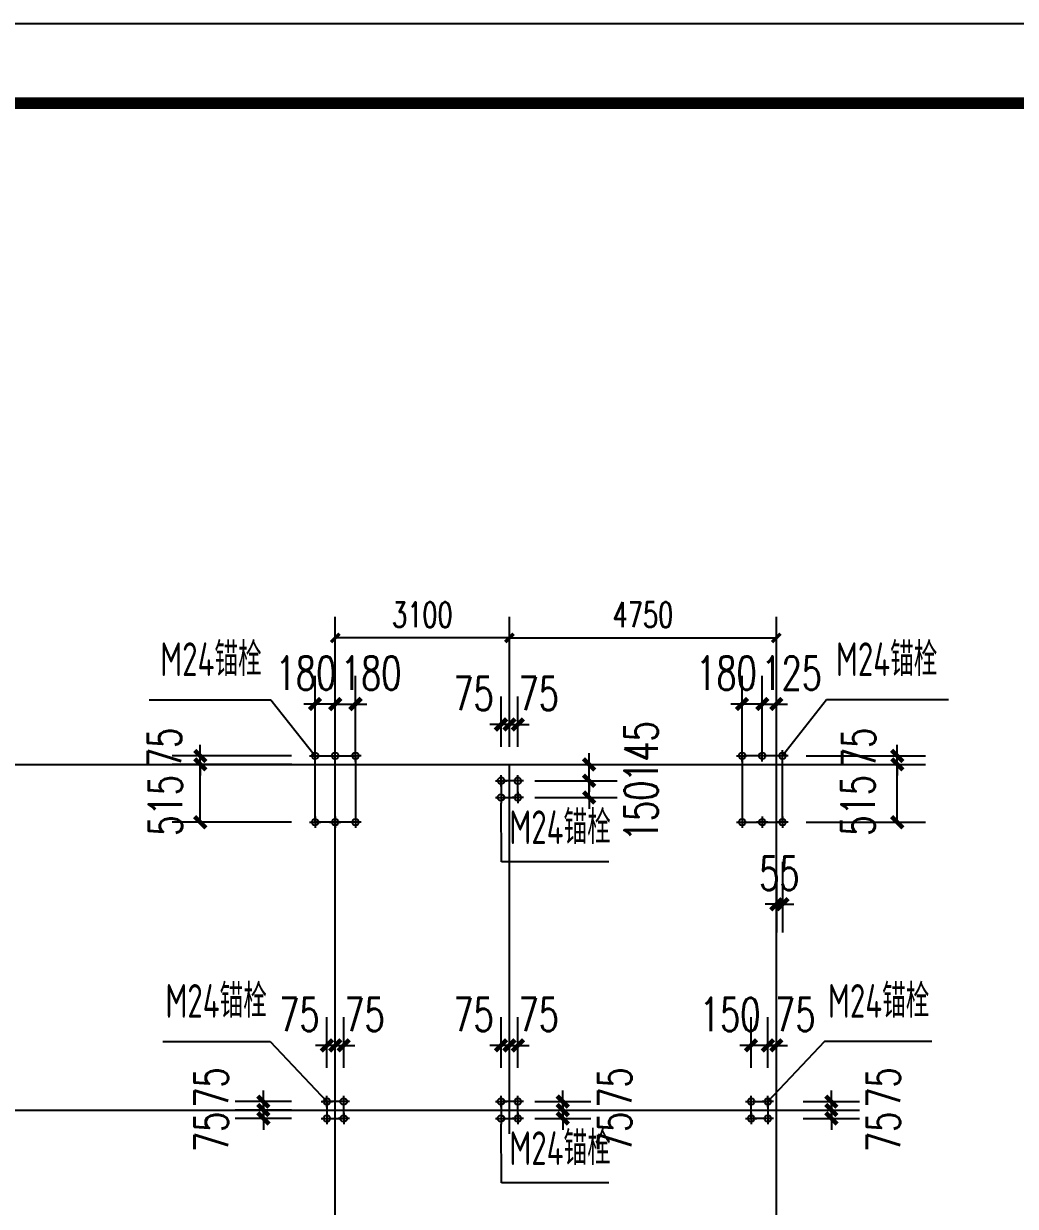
# Model space of a CAD drawing. Extents: x 180850 to 1399066, y 48356 to 327880.
# Drawn here: x 485281 to 502931, y 199338 to 220382 of the extents above; entities that cross this region are included whole.
import ezdxf
from ezdxf.enums import TextEntityAlignment as Align

# ---------------------------------------------------------------- set-up
doc = ezdxf.new("R2010")
doc.units = 0
doc.header["$LTSCALE"] = 1000
for name, color, linetype in [('AXIS', 3, 'Continuous'), ('DOTE', 1, 'Continuous'), ('PUB_TITLE', 4, 'Continuous'), ('TEXT', 7, 'Continuous')]:
    doc.layers.add(name, color=color, linetype=linetype)
doc.styles.add('_TCH_DIM_T3', font='SIMPLEX', dxfattribs={"width": 0.705882, "bigfont": 'GBCBIG'})
doc.styles.add('TSSD_Label', font='tssdeng.shx', dxfattribs={"width": 0.7, "bigfont": 'hztxt.shx'})
doc.dimstyles.new('_TCH_ARCH&&150', dxfattribs={"dimtxt": 446.25, "dimasz": 150, "dimexe": 375, "dimexo": 450, "dimgap": 189.375, "dimtad": 1, "dimdec": 0, "dimzin": 0, "dimdsep": 46, "dimtxsty": '_TCH_DIM_T3', "dimblk": 'ARCHTICK', "dimcen": 0.09, "dimclrd": 3, "dimclre": 3, "dimclrt": 7, "dimazin": 2, "dimtfac": 1, "dimtdec": 0, "dimtix": 1, "dimtmove": 2, "dimatfit": 3, "dimfxl": 1, "dimtolj": 1, "dimtzin": 0, "dimarcsym": 0})
doc.dimstyles.new('TCH-200-2', dxfattribs={"dimtxt": 595, "dimasz": 200, "dimexe": 500, "dimexo": 600, "dimgap": 252.5, "dimtad": 1, "dimdec": 0, "dimlfac": 0.5, "dimzin": 0, "dimdsep": 46, "dimtxsty": '_TCH_DIM_T3', "dimblk": 'ARCHTICK', "dimcen": 0.09, "dimclrd": 124, "dimclre": 124, "dimclrt": 7, "dimazin": 2, "dimtfac": 1, "dimtdec": 0, "dimtix": 1, "dimtmove": 2, "dimatfit": 3, "dimfxl": 1, "dimtolj": 1, "dimtzin": 0, "dimarcsym": 0})

# ---------------------------------------------------------------- blocks, each defined once
blk = doc.blocks.new('_ArchTick')
at = {"color": 0, "linetype": 'ByBlock', "const_width": 0.4}
blk.add_lwpolyline([(-0.5, -0.5), (0.5, 0.5)], dxfattribs=at)
blk = doc.blocks.new('*D47')
at = {"color": 124, "linetype": 'ByBlock', "lineweight": -2, "transparency": 16777216}
for p, q in [((489548, 201202), (489548, 201402)), ((490047, 201202), (489048, 201202)), ((489548, 201202), (489548, 201052)), ((490047, 201052), (489048, 201052)), ((489548, 201052), (489548, 200852))]:
    blk.add_line(p, q, dxfattribs=at)
at = {"layer": 'Defpoints', "color": 0, "linetype": 'ByBlock', "transparency": 16777216}
for p in [(490647, 201202), (489548, 201052), (490647, 201052)]:
    blk.add_point(p, dxfattribs=at)
at = {"color": 124, "linetype": 'ByBlock', "lineweight": -2, "transparency": 16777216, "xscale": 200, "yscale": 200, "zscale": 200}
for p, rotation in [((489548, 201202), 270), ((489548, 201052), 90)]:
    blk.add_blockref('_ArchTick', p, dxfattribs=dict(at, rotation=rotation))
at = {"color": 7, "linetype": 'ByBlock', "transparency": 16777216, "insert": (488621, 201451), "char_height": 595, "attachment_point": 5, "rotation": 90, "style": '_TCH_DIM_T3'}
blk.add_mtext('\\A1;75', dxfattribs=at)
blk = doc.blocks.new('*D48')
at = {"color": 124, "linetype": 'ByBlock', "lineweight": -2, "transparency": 16777216}
for p, q in [((489548, 201052), (489548, 201252)), ((490047, 201052), (489048, 201052)), ((489548, 200902), (489548, 201052)), ((490047, 200902), (489048, 200902)), ((489548, 200902), (489548, 200702))]:
    blk.add_line(p, q, dxfattribs=at)
at = {"layer": 'Defpoints', "color": 0, "linetype": 'ByBlock', "transparency": 16777216}
for p in [(489548, 201052), (490647, 201052), (490647, 200902)]:
    blk.add_point(p, dxfattribs=at)
at = {"color": 124, "linetype": 'ByBlock', "lineweight": -2, "transparency": 16777216, "xscale": 200, "yscale": 200, "zscale": 200}
for p, rotation in [((489548, 201052), 270), ((489548, 200902), 90)]:
    blk.add_blockref('_ArchTick', p, dxfattribs=dict(at, rotation=rotation))
at = {"color": 7, "linetype": 'ByBlock', "transparency": 16777216, "insert": (488621, 200663), "char_height": 595, "attachment_point": 5, "rotation": 90, "style": '_TCH_DIM_T3'}
blk.add_mtext('\\A1;75', dxfattribs=at)
blk = doc.blocks.new('*D49')
at = {"color": 124, "linetype": 'ByBlock', "lineweight": -2, "transparency": 16777216}
for p, q in [((490677, 201802), (490677, 202702)), ((490827, 201802), (490827, 202702)), ((490677, 202202), (490477, 202202)), ((490827, 202202), (490677, 202202)), ((490827, 202202), (491027, 202202))]:
    blk.add_line(p, q, dxfattribs=at)
at = {"layer": 'Defpoints', "color": 0, "linetype": 'ByBlock', "transparency": 16777216}
for p in [(490677, 202202), (490677, 201202), (490827, 201202)]:
    blk.add_point(p, dxfattribs=at)
at = {"color": 124, "linetype": 'ByBlock', "lineweight": -2, "transparency": 16777216, "xscale": 200, "yscale": 200, "zscale": 200}
blk.add_blockref('_ArchTick', (490677, 202202), dxfattribs=at)
at = {"color": 124, "linetype": 'ByBlock', "lineweight": -2, "transparency": 16777216, "xscale": 200, "yscale": 200, "zscale": 200, "rotation": 180}
blk.add_blockref('_ArchTick', (490827, 202202), dxfattribs=at)
at = {"color": 7, "linetype": 'ByBlock', "transparency": 16777216, "insert": (490189, 202752), "char_height": 595, "attachment_point": 5, "style": '_TCH_DIM_T3'}
blk.add_mtext('\\A1;75', dxfattribs=at)
blk = doc.blocks.new('*D50')
at = {"color": 124, "linetype": 'ByBlock', "lineweight": -2, "transparency": 16777216}
for p, q in [((490827, 201802), (490827, 202702)), ((490977, 201802), (490977, 202702)), ((490827, 202202), (490627, 202202)), ((490827, 202202), (490977, 202202)), ((490977, 202202), (491177, 202202))]:
    blk.add_line(p, q, dxfattribs=at)
at = {"layer": 'Defpoints', "color": 0, "linetype": 'ByBlock', "transparency": 16777216}
for p in [(490977, 202202), (490827, 201202), (490977, 201202)]:
    blk.add_point(p, dxfattribs=at)
at = {"color": 124, "linetype": 'ByBlock', "lineweight": -2, "transparency": 16777216, "xscale": 200, "yscale": 200, "zscale": 200}
blk.add_blockref('_ArchTick', (490827, 202202), dxfattribs=at)
at = {"color": 124, "linetype": 'ByBlock', "lineweight": -2, "transparency": 16777216, "xscale": 200, "yscale": 200, "zscale": 200, "rotation": 180}
blk.add_blockref('_ArchTick', (490977, 202202), dxfattribs=at)
at = {"color": 7, "linetype": 'ByBlock', "transparency": 16777216, "insert": (491349, 202752), "char_height": 595, "attachment_point": 5, "style": '_TCH_DIM_T3'}
blk.add_mtext('\\A1;75', dxfattribs=at)
blk = doc.blocks.new('*D51')
at = {"color": 124, "linetype": 'ByBlock', "lineweight": -2, "transparency": 16777216}
for p, q in [((488425, 207352), (488425, 207552)), ((490047, 207352), (487925, 207352)), ((488425, 207202), (488425, 207352)), ((490057, 207202), (487925, 207202)), ((488425, 207202), (488425, 207002))]:
    blk.add_line(p, q, dxfattribs=at)
at = {"layer": 'Defpoints', "color": 0, "linetype": 'ByBlock', "transparency": 16777216}
for p in [(488425, 207352), (490647, 207352), (490657, 207202)]:
    blk.add_point(p, dxfattribs=at)
at = {"color": 124, "linetype": 'ByBlock', "lineweight": -2, "transparency": 16777216, "xscale": 200, "yscale": 200, "zscale": 200}
for p, rotation in [((488425, 207352), 270), ((488425, 207202), 90)]:
    blk.add_blockref('_ArchTick', p, dxfattribs=dict(at, rotation=rotation))
at = {"color": 7, "linetype": 'ByBlock', "transparency": 16777216, "insert": (487790, 207495), "char_height": 595, "attachment_point": 5, "rotation": 90, "style": '_TCH_DIM_T3'}
blk.add_mtext('\\A1;75', dxfattribs=at)
blk = doc.blocks.new('*D52')
at = {"color": 124, "linetype": 'ByBlock', "lineweight": -2, "transparency": 16777216}
for p, q in [((490047, 207202), (487925, 207202)), ((488425, 206172), (488425, 207202)), ((490047, 206172), (487925, 206172))]:
    blk.add_line(p, q, dxfattribs=at)
at = {"layer": 'Defpoints', "color": 0, "linetype": 'ByBlock', "transparency": 16777216}
for p in [(488425, 207202), (490647, 207202), (490647, 206172)]:
    blk.add_point(p, dxfattribs=at)
at = {"color": 124, "linetype": 'ByBlock', "lineweight": -2, "transparency": 16777216, "xscale": 200, "yscale": 200, "zscale": 200}
for p, rotation in [((488425, 207202), 90), ((488425, 206172), 270)]:
    blk.add_blockref('_ArchTick', p, dxfattribs=dict(at, rotation=rotation))
at = {"color": 7, "linetype": 'ByBlock', "transparency": 16777216, "insert": (487804, 206472), "char_height": 595, "attachment_point": 5, "rotation": 90, "style": '_TCH_DIM_T3'}
blk.add_mtext('\\A1;515', dxfattribs=at)
blk = doc.blocks.new('*D53')
at = {"color": 124, "linetype": 'ByBlock', "lineweight": -2, "transparency": 16777216}
for p, q in [((490827, 207452), (490827, 208776)), ((491187, 207452), (491187, 208776)), ((490827, 208276), (490627, 208276)), ((490827, 208276), (491187, 208276)), ((491187, 208276), (491387, 208276))]:
    blk.add_line(p, q, dxfattribs=at)
at = {"layer": 'Defpoints', "color": 0, "linetype": 'ByBlock', "transparency": 16777216}
for p in [(491187, 208276), (490827, 206852), (491187, 206852)]:
    blk.add_point(p, dxfattribs=at)
at = {"color": 124, "linetype": 'ByBlock', "lineweight": -2, "transparency": 16777216, "xscale": 200, "yscale": 200, "zscale": 200}
blk.add_blockref('_ArchTick', (490827, 208276), dxfattribs=at)
at = {"color": 124, "linetype": 'ByBlock', "lineweight": -2, "transparency": 16777216, "xscale": 200, "yscale": 200, "zscale": 200, "rotation": 180}
blk.add_blockref('_ArchTick', (491187, 208276), dxfattribs=at)
at = {"color": 7, "linetype": 'ByBlock', "transparency": 16777216, "insert": (491465, 208826), "char_height": 595, "attachment_point": 5, "style": '_TCH_DIM_T3'}
blk.add_mtext('\\A1;180', dxfattribs=at)
blk = doc.blocks.new('*D54')
at = {"color": 124, "linetype": 'ByBlock', "lineweight": -2, "transparency": 16777216}
for p, q in [((490467, 207452), (490467, 208776)), ((490827, 207452), (490827, 208776)), ((490467, 208276), (490267, 208276)), ((490827, 208276), (490467, 208276)), ((490827, 208276), (491027, 208276))]:
    blk.add_line(p, q, dxfattribs=at)
at = {"layer": 'Defpoints', "color": 0, "linetype": 'ByBlock', "transparency": 16777216}
for p in [(490467, 208276), (490467, 206852), (490827, 206852)]:
    blk.add_point(p, dxfattribs=at)
at = {"color": 124, "linetype": 'ByBlock', "lineweight": -2, "transparency": 16777216, "xscale": 200, "yscale": 200, "zscale": 200}
blk.add_blockref('_ArchTick', (490467, 208276), dxfattribs=at)
at = {"color": 124, "linetype": 'ByBlock', "lineweight": -2, "transparency": 16777216, "xscale": 200, "yscale": 200, "zscale": 200, "rotation": 180}
blk.add_blockref('_ArchTick', (490827, 208276), dxfattribs=at)
at = {"color": 7, "linetype": 'ByBlock', "transparency": 16777216, "insert": (490305, 208826), "char_height": 595, "attachment_point": 5, "style": '_TCH_DIM_T3'}
blk.add_mtext('\\A1;180', dxfattribs=at)
blk = doc.blocks.new('*D779')
at = {"color": 124, "linetype": 'ByBlock', "lineweight": -2, "transparency": 16777216}
for p, q in [((494876, 201202), (494876, 201402)), ((494377, 201202), (495376, 201202)), ((494876, 201202), (494876, 201052)), ((494377, 201052), (495376, 201052)), ((494876, 201052), (494876, 200852))]:
    blk.add_line(p, q, dxfattribs=at)
at = {"layer": 'Defpoints', "color": 0, "linetype": 'ByBlock', "transparency": 16777216}
for p in [(493777, 201202), (493777, 201052), (494876, 201052)]:
    blk.add_point(p, dxfattribs=at)
at = {"color": 124, "linetype": 'ByBlock', "lineweight": -2, "transparency": 16777216, "xscale": 200, "yscale": 200, "zscale": 200}
for p, rotation in [((494876, 201202), 270), ((494876, 201052), 90)]:
    blk.add_blockref('_ArchTick', p, dxfattribs=dict(at, rotation=rotation))
at = {"color": 7, "linetype": 'ByBlock', "transparency": 16777216, "insert": (495803, 201451), "char_height": 595, "attachment_point": 5, "rotation": 90, "style": '_TCH_DIM_T3'}
blk.add_mtext('\\A1;75', dxfattribs=at)
blk = doc.blocks.new('*D780')
at = {"color": 124, "linetype": 'ByBlock', "lineweight": -2, "transparency": 16777216}
for p, q in [((494876, 201052), (494876, 201252)), ((494377, 201052), (495376, 201052)), ((494876, 200902), (494876, 201052)), ((494377, 200902), (495376, 200902)), ((494876, 200902), (494876, 200702))]:
    blk.add_line(p, q, dxfattribs=at)
at = {"layer": 'Defpoints', "color": 0, "linetype": 'ByBlock', "transparency": 16777216}
for p in [(493777, 201052), (494876, 201052), (493777, 200902)]:
    blk.add_point(p, dxfattribs=at)
at = {"color": 124, "linetype": 'ByBlock', "lineweight": -2, "transparency": 16777216, "xscale": 200, "yscale": 200, "zscale": 200}
for p, rotation in [((494876, 201052), 270), ((494876, 200902), 90)]:
    blk.add_blockref('_ArchTick', p, dxfattribs=dict(at, rotation=rotation))
at = {"color": 7, "linetype": 'ByBlock', "transparency": 16777216, "insert": (495803, 200663), "char_height": 595, "attachment_point": 5, "rotation": 90, "style": '_TCH_DIM_T3'}
blk.add_mtext('\\A1;75', dxfattribs=at)
blk = doc.blocks.new('*D781')
at = {"color": 124, "linetype": 'ByBlock', "lineweight": -2, "transparency": 16777216}
for p, q in [((493777, 201802), (493777, 202702)), ((493927, 201802), (493927, 202702)), ((493777, 202202), (493577, 202202)), ((493927, 202202), (493777, 202202)), ((493927, 202202), (494127, 202202))]:
    blk.add_line(p, q, dxfattribs=at)
at = {"layer": 'Defpoints', "color": 0, "linetype": 'ByBlock', "transparency": 16777216}
for p in [(493777, 202202), (493777, 201202), (493927, 201202)]:
    blk.add_point(p, dxfattribs=at)
at = {"color": 124, "linetype": 'ByBlock', "lineweight": -2, "transparency": 16777216, "xscale": 200, "yscale": 200, "zscale": 200}
blk.add_blockref('_ArchTick', (493777, 202202), dxfattribs=at)
at = {"color": 124, "linetype": 'ByBlock', "lineweight": -2, "transparency": 16777216, "xscale": 200, "yscale": 200, "zscale": 200, "rotation": 180}
blk.add_blockref('_ArchTick', (493927, 202202), dxfattribs=at)
at = {"color": 7, "linetype": 'ByBlock', "transparency": 16777216, "insert": (493289, 202752), "char_height": 595, "attachment_point": 5, "style": '_TCH_DIM_T3'}
blk.add_mtext('\\A1;75', dxfattribs=at)
blk = doc.blocks.new('*D782')
at = {"color": 124, "linetype": 'ByBlock', "lineweight": -2, "transparency": 16777216}
for p, q in [((493927, 201802), (493927, 202702)), ((494077, 201802), (494077, 202702)), ((493927, 202202), (493727, 202202)), ((493927, 202202), (494077, 202202)), ((494077, 202202), (494277, 202202))]:
    blk.add_line(p, q, dxfattribs=at)
at = {"layer": 'Defpoints', "color": 0, "linetype": 'ByBlock', "transparency": 16777216}
for p in [(494077, 202202), (493927, 201202), (494077, 201202)]:
    blk.add_point(p, dxfattribs=at)
at = {"color": 124, "linetype": 'ByBlock', "lineweight": -2, "transparency": 16777216, "xscale": 200, "yscale": 200, "zscale": 200}
blk.add_blockref('_ArchTick', (493927, 202202), dxfattribs=at)
at = {"color": 124, "linetype": 'ByBlock', "lineweight": -2, "transparency": 16777216, "xscale": 200, "yscale": 200, "zscale": 200, "rotation": 180}
blk.add_blockref('_ArchTick', (494077, 202202), dxfattribs=at)
at = {"color": 7, "linetype": 'ByBlock', "transparency": 16777216, "insert": (494449, 202752), "char_height": 595, "attachment_point": 5, "style": '_TCH_DIM_T3'}
blk.add_mtext('\\A1;75', dxfattribs=at)
blk = doc.blocks.new('*D783')
at = {"color": 124, "linetype": 'ByBlock', "lineweight": -2, "transparency": 16777216}
for p, q in [((499656, 201202), (499656, 201402)), ((499157, 201202), (500156, 201202)), ((499656, 201202), (499656, 201052)), ((499157, 201052), (500156, 201052)), ((499656, 201052), (499656, 200852))]:
    blk.add_line(p, q, dxfattribs=at)
at = {"layer": 'Defpoints', "color": 0, "linetype": 'ByBlock', "transparency": 16777216}
for p in [(498557, 201202), (498557, 201052), (499656, 201052)]:
    blk.add_point(p, dxfattribs=at)
at = {"color": 124, "linetype": 'ByBlock', "lineweight": -2, "transparency": 16777216, "xscale": 200, "yscale": 200, "zscale": 200}
for p, rotation in [((499656, 201202), 270), ((499656, 201052), 90)]:
    blk.add_blockref('_ArchTick', p, dxfattribs=dict(at, rotation=rotation))
at = {"color": 7, "linetype": 'ByBlock', "transparency": 16777216, "insert": (500583, 201451), "char_height": 595, "attachment_point": 5, "rotation": 90, "style": '_TCH_DIM_T3'}
blk.add_mtext('\\A1;75', dxfattribs=at)
blk = doc.blocks.new('*D784')
at = {"color": 124, "linetype": 'ByBlock', "lineweight": -2, "transparency": 16777216}
for p, q in [((499656, 201052), (499656, 201252)), ((499157, 201052), (500156, 201052)), ((499656, 200902), (499656, 201052)), ((499157, 200902), (500156, 200902)), ((499656, 200902), (499656, 200702))]:
    blk.add_line(p, q, dxfattribs=at)
at = {"layer": 'Defpoints', "color": 0, "linetype": 'ByBlock', "transparency": 16777216}
for p in [(498557, 201052), (499656, 201052), (498557, 200902)]:
    blk.add_point(p, dxfattribs=at)
at = {"color": 124, "linetype": 'ByBlock', "lineweight": -2, "transparency": 16777216, "xscale": 200, "yscale": 200, "zscale": 200}
for p, rotation in [((499656, 201052), 270), ((499656, 200902), 90)]:
    blk.add_blockref('_ArchTick', p, dxfattribs=dict(at, rotation=rotation))
at = {"color": 7, "linetype": 'ByBlock', "transparency": 16777216, "insert": (500583, 200663), "char_height": 595, "attachment_point": 5, "rotation": 90, "style": '_TCH_DIM_T3'}
blk.add_mtext('\\A1;75', dxfattribs=at)
blk = doc.blocks.new('*D785')
at = {"color": 124, "linetype": 'ByBlock', "lineweight": -2, "transparency": 16777216}
for p, q in [((498527, 201802), (498527, 202702)), ((498677, 201802), (498677, 202702)), ((498527, 202202), (498327, 202202)), ((498677, 202202), (498527, 202202)), ((498677, 202202), (498877, 202202))]:
    blk.add_line(p, q, dxfattribs=at)
at = {"layer": 'Defpoints', "color": 0, "linetype": 'ByBlock', "transparency": 16777216}
for p in [(498527, 202202), (498527, 201202), (498677, 201202)]:
    blk.add_point(p, dxfattribs=at)
at = {"color": 124, "linetype": 'ByBlock', "lineweight": -2, "transparency": 16777216, "xscale": 200, "yscale": 200, "zscale": 200}
blk.add_blockref('_ArchTick', (498527, 202202), dxfattribs=at)
at = {"color": 124, "linetype": 'ByBlock', "lineweight": -2, "transparency": 16777216, "xscale": 200, "yscale": 200, "zscale": 200, "rotation": 180}
blk.add_blockref('_ArchTick', (498677, 202202), dxfattribs=at)
at = {"color": 7, "linetype": 'ByBlock', "transparency": 16777216, "insert": (499015, 202752), "char_height": 595, "attachment_point": 5, "style": '_TCH_DIM_T3'}
blk.add_mtext('\\A1;75', dxfattribs=at)
blk = doc.blocks.new('*D786')
at = {"color": 124, "linetype": 'ByBlock', "lineweight": -2, "transparency": 16777216}
for p, q in [((498227, 201802), (498227, 202702)), ((498527, 201802), (498527, 202702)), ((498227, 202202), (498027, 202202)), ((498527, 202202), (498227, 202202)), ((498527, 202202), (498727, 202202))]:
    blk.add_line(p, q, dxfattribs=at)
at = {"layer": 'Defpoints', "color": 0, "linetype": 'ByBlock', "transparency": 16777216}
for p in [(498227, 202202), (498227, 201202), (498527, 201202)]:
    blk.add_point(p, dxfattribs=at)
at = {"color": 124, "linetype": 'ByBlock', "lineweight": -2, "transparency": 16777216, "xscale": 200, "yscale": 200, "zscale": 200}
blk.add_blockref('_ArchTick', (498227, 202202), dxfattribs=at)
at = {"color": 124, "linetype": 'ByBlock', "lineweight": -2, "transparency": 16777216, "xscale": 200, "yscale": 200, "zscale": 200, "rotation": 180}
blk.add_blockref('_ArchTick', (498527, 202202), dxfattribs=at)
at = {"color": 7, "linetype": 'ByBlock', "transparency": 16777216, "insert": (497855, 202752), "char_height": 595, "attachment_point": 5, "style": '_TCH_DIM_T3'}
blk.add_mtext('\\A1;150', dxfattribs=at)
blk = doc.blocks.new('*D787')
at = {"color": 124, "linetype": 'ByBlock', "lineweight": -2, "transparency": 16777216}
for p, q in [((500829, 207352), (500829, 207552)), ((499207, 207352), (501329, 207352)), ((500829, 207202), (500829, 207352)), ((499197, 207202), (501329, 207202)), ((500829, 207202), (500829, 207002))]:
    blk.add_line(p, q, dxfattribs=at)
at = {"layer": 'Defpoints', "color": 0, "linetype": 'ByBlock', "transparency": 16777216}
for p in [(498607, 207352), (500829, 207352), (498597, 207202)]:
    blk.add_point(p, dxfattribs=at)
at = {"color": 124, "linetype": 'ByBlock', "lineweight": -2, "transparency": 16777216, "xscale": 200, "yscale": 200, "zscale": 200}
for p, rotation in [((500829, 207352), 270), ((500829, 207202), 90)]:
    blk.add_blockref('_ArchTick', p, dxfattribs=dict(at, rotation=rotation))
at = {"color": 7, "linetype": 'ByBlock', "transparency": 16777216, "insert": (500144, 207495), "char_height": 595, "attachment_point": 5, "rotation": 90, "style": '_TCH_DIM_T3'}
blk.add_mtext('\\A1;75', dxfattribs=at)
blk = doc.blocks.new('*D788')
at = {"color": 124, "linetype": 'ByBlock', "lineweight": -2, "transparency": 16777216}
for p, q in [((499207, 207202), (501329, 207202)), ((500829, 206172), (500829, 207202)), ((499207, 206172), (501329, 206172))]:
    blk.add_line(p, q, dxfattribs=at)
at = {"layer": 'Defpoints', "color": 0, "linetype": 'ByBlock', "transparency": 16777216}
for p in [(498607, 207202), (500829, 207202), (498607, 206172)]:
    blk.add_point(p, dxfattribs=at)
at = {"color": 124, "linetype": 'ByBlock', "lineweight": -2, "transparency": 16777216, "xscale": 200, "yscale": 200, "zscale": 200}
for p, rotation in [((500829, 207202), 90), ((500829, 206172), 270)]:
    blk.add_blockref('_ArchTick', p, dxfattribs=dict(at, rotation=rotation))
at = {"color": 7, "linetype": 'ByBlock', "transparency": 16777216, "insert": (500130, 206472), "char_height": 595, "attachment_point": 5, "rotation": 90, "style": '_TCH_DIM_T3'}
blk.add_mtext('\\A1;515', dxfattribs=at)
blk = doc.blocks.new('*D789')
at = {"color": 124, "linetype": 'ByBlock', "lineweight": -2, "transparency": 16777216}
for p, q in [((498067, 207452), (498067, 208776)), ((498427, 207452), (498427, 208776)), ((498067, 208276), (497867, 208276)), ((498427, 208276), (498067, 208276)), ((498427, 208276), (498627, 208276))]:
    blk.add_line(p, q, dxfattribs=at)
at = {"layer": 'Defpoints', "color": 0, "linetype": 'ByBlock', "transparency": 16777216}
for p in [(498067, 208276), (498067, 206852), (498427, 206852)]:
    blk.add_point(p, dxfattribs=at)
at = {"color": 124, "linetype": 'ByBlock', "lineweight": -2, "transparency": 16777216, "xscale": 200, "yscale": 200, "zscale": 200}
blk.add_blockref('_ArchTick', (498067, 208276), dxfattribs=at)
at = {"color": 124, "linetype": 'ByBlock', "lineweight": -2, "transparency": 16777216, "xscale": 200, "yscale": 200, "zscale": 200, "rotation": 180}
blk.add_blockref('_ArchTick', (498427, 208276), dxfattribs=at)
at = {"color": 7, "linetype": 'ByBlock', "transparency": 16777216, "insert": (497789, 208826), "char_height": 595, "attachment_point": 5, "style": '_TCH_DIM_T3'}
blk.add_mtext('\\A1;180', dxfattribs=at)
blk = doc.blocks.new('*D790')
at = {"color": 124, "linetype": 'ByBlock', "lineweight": -2, "transparency": 16777216}
for p, q in [((498427, 207452), (498427, 208776)), ((498677, 207452), (498677, 208776)), ((498427, 208276), (498227, 208276)), ((498427, 208276), (498677, 208276)), ((498677, 208276), (498877, 208276))]:
    blk.add_line(p, q, dxfattribs=at)
at = {"layer": 'Defpoints', "color": 0, "linetype": 'ByBlock', "transparency": 16777216}
for p in [(498677, 208276), (498427, 206852), (498677, 206852)]:
    blk.add_point(p, dxfattribs=at)
at = {"color": 124, "linetype": 'ByBlock', "lineweight": -2, "transparency": 16777216, "xscale": 200, "yscale": 200, "zscale": 200}
blk.add_blockref('_ArchTick', (498427, 208276), dxfattribs=at)
at = {"color": 124, "linetype": 'ByBlock', "lineweight": -2, "transparency": 16777216, "xscale": 200, "yscale": 200, "zscale": 200, "rotation": 180}
blk.add_blockref('_ArchTick', (498677, 208276), dxfattribs=at)
at = {"color": 7, "linetype": 'ByBlock', "transparency": 16777216, "insert": (498949, 208826), "char_height": 595, "attachment_point": 5, "style": '_TCH_DIM_T3'}
blk.add_mtext('\\A1;125', dxfattribs=at)
blk = doc.blocks.new('*D791')
at = {"color": 124, "linetype": 'ByBlock', "lineweight": -2, "transparency": 16777216}
for p, q in [((498787, 205471), (498787, 204213)), ((498677, 205092), (498677, 204213)), ((498677, 204713), (498477, 204713)), ((498677, 204713), (498787, 204713)), ((498787, 204713), (498987, 204713))]:
    blk.add_line(p, q, dxfattribs=at)
at = {"layer": 'Defpoints', "color": 0, "linetype": 'ByBlock', "transparency": 16777216}
for p in [(498787, 206071), (498677, 205692), (498787, 204713)]:
    blk.add_point(p, dxfattribs=at)
at = {"color": 124, "linetype": 'ByBlock', "lineweight": -2, "transparency": 16777216, "xscale": 200, "yscale": 200, "zscale": 200}
blk.add_blockref('_ArchTick', (498677, 204713), dxfattribs=at)
at = {"color": 124, "linetype": 'ByBlock', "lineweight": -2, "transparency": 16777216, "xscale": 200, "yscale": 200, "zscale": 200, "rotation": 180}
blk.add_blockref('_ArchTick', (498787, 204713), dxfattribs=at)
at = {"color": 7, "linetype": 'ByBlock', "transparency": 16777216, "insert": (498732, 205263), "char_height": 595, "attachment_point": 5, "style": '_TCH_DIM_T3'}
blk.add_mtext('\\A1;55', dxfattribs=at)
blk = doc.blocks.new('*D792')
at = {"color": 124, "linetype": 'ByBlock', "lineweight": -2, "transparency": 16777216}
for p, q in [((495345, 207202), (495345, 207402)), ((494377, 207202), (495845, 207202)), ((495345, 206912), (495345, 207202)), ((494377, 206912), (495845, 206912)), ((495345, 206912), (495345, 206712))]:
    blk.add_line(p, q, dxfattribs=at)
at = {"layer": 'Defpoints', "color": 0, "linetype": 'ByBlock', "transparency": 16777216}
for p in [(493777, 207202), (495345, 207202), (493777, 206912)]:
    blk.add_point(p, dxfattribs=at)
at = {"color": 124, "linetype": 'ByBlock', "lineweight": -2, "transparency": 16777216, "xscale": 200, "yscale": 200, "zscale": 200}
for p, rotation in [((495345, 207202), 270), ((495345, 206912), 90)]:
    blk.add_blockref('_ArchTick', p, dxfattribs=dict(at, rotation=rotation))
at = {"color": 7, "linetype": 'ByBlock', "transparency": 16777216, "insert": (496271, 207431), "char_height": 595, "attachment_point": 5, "rotation": 90, "style": '_TCH_DIM_T3'}
blk.add_mtext('\\A1;145', dxfattribs=at)
blk = doc.blocks.new('*D793')
at = {"color": 124, "linetype": 'ByBlock', "lineweight": -2, "transparency": 16777216}
for p, q in [((495345, 206912), (495345, 207112)), ((494377, 206912), (495845, 206912)), ((495345, 206612), (495345, 206912)), ((494377, 206612), (495845, 206612)), ((495345, 206612), (495345, 206412))]:
    blk.add_line(p, q, dxfattribs=at)
at = {"layer": 'Defpoints', "color": 0, "linetype": 'ByBlock', "transparency": 16777216}
for p in [(493777, 206912), (495345, 206912), (493777, 206612)]:
    blk.add_point(p, dxfattribs=at)
at = {"color": 124, "linetype": 'ByBlock', "lineweight": -2, "transparency": 16777216, "xscale": 200, "yscale": 200, "zscale": 200}
for p, rotation in [((495345, 206912), 270), ((495345, 206612), 90)]:
    blk.add_blockref('_ArchTick', p, dxfattribs=dict(at, rotation=rotation))
at = {"color": 7, "linetype": 'ByBlock', "transparency": 16777216, "insert": (496271, 206373), "char_height": 595, "attachment_point": 5, "rotation": 90, "style": '_TCH_DIM_T3'}
blk.add_mtext('\\A1;150', dxfattribs=at)
blk = doc.blocks.new('*D794')
at = {"color": 124, "linetype": 'ByBlock', "lineweight": -2, "transparency": 16777216}
for p, q in [((493777, 207512), (493777, 208412)), ((493927, 207512), (493927, 208412)), ((493777, 207912), (493577, 207912)), ((493927, 207912), (493777, 207912)), ((493927, 207912), (494127, 207912))]:
    blk.add_line(p, q, dxfattribs=at)
at = {"layer": 'Defpoints', "color": 0, "linetype": 'ByBlock', "transparency": 16777216}
for p in [(493777, 207912), (493777, 206912), (493927, 206912)]:
    blk.add_point(p, dxfattribs=at)
at = {"color": 124, "linetype": 'ByBlock', "lineweight": -2, "transparency": 16777216, "xscale": 200, "yscale": 200, "zscale": 200}
blk.add_blockref('_ArchTick', (493777, 207912), dxfattribs=at)
at = {"color": 124, "linetype": 'ByBlock', "lineweight": -2, "transparency": 16777216, "xscale": 200, "yscale": 200, "zscale": 200, "rotation": 180}
blk.add_blockref('_ArchTick', (493927, 207912), dxfattribs=at)
at = {"color": 7, "linetype": 'ByBlock', "transparency": 16777216, "insert": (493289, 208462), "char_height": 595, "attachment_point": 5, "style": '_TCH_DIM_T3'}
blk.add_mtext('\\A1;75', dxfattribs=at)
blk = doc.blocks.new('*D795')
at = {"color": 124, "linetype": 'ByBlock', "lineweight": -2, "transparency": 16777216}
for p, q in [((493927, 207512), (493927, 208412)), ((494077, 207512), (494077, 208412)), ((493927, 207912), (493727, 207912)), ((493927, 207912), (494077, 207912)), ((494077, 207912), (494277, 207912))]:
    blk.add_line(p, q, dxfattribs=at)
at = {"layer": 'Defpoints', "color": 0, "linetype": 'ByBlock', "transparency": 16777216}
for p in [(494077, 207912), (493927, 206912), (494077, 206912)]:
    blk.add_point(p, dxfattribs=at)
at = {"color": 124, "linetype": 'ByBlock', "lineweight": -2, "transparency": 16777216, "xscale": 200, "yscale": 200, "zscale": 200}
blk.add_blockref('_ArchTick', (493927, 207912), dxfattribs=at)
at = {"color": 124, "linetype": 'ByBlock', "lineweight": -2, "transparency": 16777216, "xscale": 200, "yscale": 200, "zscale": 200, "rotation": 180}
blk.add_blockref('_ArchTick', (494077, 207912), dxfattribs=at)
at = {"color": 7, "linetype": 'ByBlock', "transparency": 16777216, "insert": (494449, 208462), "char_height": 595, "attachment_point": 5, "style": '_TCH_DIM_T3'}
blk.add_mtext('\\A1;75', dxfattribs=at)
blk = doc.blocks.new('*D1420')
at = {"color": 3, "lineweight": -2, "transparency": 16777216}
for p, q in [((490827, 208127), (490827, 209827)), ((493927, 207902), (493927, 209827)), ((493927, 209452), (490827, 209452))]:
    blk.add_line(p, q, dxfattribs=at)
at = {"layer": 'Defpoints', "color": 0, "transparency": 16777216}
for p in [(490827, 209452), (490827, 207677), (493927, 207452)]:
    blk.add_point(p, dxfattribs=at)
at = {"color": 3, "lineweight": -2, "transparency": 16777216, "xscale": 150, "yscale": 150, "zscale": 150}
for p, rotation in [((490827, 209452), 179.9999999933299), ((493927, 209452), 359.9999999933299)]:
    blk.add_blockref('_ArchTick', p, dxfattribs=dict(at, rotation=rotation))
at = {"color": 7, "transparency": 16777216, "insert": (492377, 209865), "char_height": 446.2, "attachment_point": 5, "rotation": 360, "style": '_TCH_DIM_T3'}
blk.add_mtext('\\A1;3100', dxfattribs=at)
blk = doc.blocks.new('*D1421')
at = {"color": 3, "lineweight": -2, "transparency": 16777216}
for p, q in [((493927, 207902), (493927, 209827)), ((498677, 207902), (498677, 209827)), ((493927, 209452), (498677, 209452))]:
    blk.add_line(p, q, dxfattribs=at)
at = {"layer": 'Defpoints', "color": 0, "transparency": 16777216}
for p in [(498677, 209452), (493927, 207452), (498677, 207452)]:
    blk.add_point(p, dxfattribs=at)
at = {"color": 3, "lineweight": -2, "transparency": 16777216, "xscale": 150, "yscale": 150, "zscale": 150, "rotation": 180}
blk.add_blockref('_ArchTick', (493927, 209452), dxfattribs=at)
at = {"color": 3, "lineweight": -2, "transparency": 16777216, "xscale": 150, "yscale": 150, "zscale": 150}
blk.add_blockref('_ArchTick', (498677, 209452), dxfattribs=at)
at = {"color": 7, "transparency": 16777216, "insert": (496302, 209865), "char_height": 446.2, "attachment_point": 5, "style": '_TCH_DIM_T3'}
blk.add_mtext('\\A1;4750', dxfattribs=at)

msp = doc.modelspace()

# ---------------------------------------------------------------- linework, layer by layer
for centre in [(490467, 207352.06), (490827, 207352.06), (491187, 207352.06), (498067, 207352.06), (498427, 207352.06), (498787, 207352.06), (493777, 206912.06), (494077, 206912.06), (493777, 206612.06), (494077, 206612.06), (490467, 206172.06), (490827, 206172.06), (491187, 206172.06), (498067, 206172.06), (498427, 206172.06), (498787, 206172.06), (490677, 201202.06), (490977, 201202.06), (493777, 201202.06), (494077, 201202.06), (498227, 201202.06), (498527, 201202.06), (490677, 200902.06), (490977, 200902.06), (493777, 200902.06), (494077, 200902.06), (498227, 200902.06), (498527, 200902.06)]:
    msp.add_circle(centre, 58.52)
at = {"layer": 'AXIS'}
for p, q in [((487512.71, 208350.98), (489682.61, 208350.98)), ((489682.61, 208350.98), (490467, 207352.06)), ((499571.39, 208350.98), (498787, 207352.06)), ((501741.29, 208350.98), (499571.39, 208350.98)), ((490366.33, 207352.06), (490567.67, 207352.06)), ((490467, 207251.39), (490467, 207452.73)), ((490726.33, 207352.06), (490927.67, 207352.06)), ((490827, 207251.39), (490827, 207452.73)), ((491287.67, 207352.06), (491106.33, 207352.06)), ((491187, 207251.39), (491187, 207452.73)), ((497966.33, 207352.06), (498147.67, 207352.06)), ((498067, 207251.39), (498067, 207452.73)), ((498527.67, 207352.06), (498326.33, 207352.06)), ((498427, 207251.39), (498427, 207452.73)), ((498887.67, 207352.06), (498686.33, 207352.06)), ((498787, 207251.39), (498787, 207452.73)), ((493676.33, 206912.06), (493877.67, 206912.06)), ((493777, 206811.39), (493777, 207012.73)), ((494177.67, 206912.06), (493976.33, 206912.06)), ((494077, 206811.39), (494077, 207012.73)), ((493777, 206712.73), (493777, 206511.39)), ((494077, 206712.73), (494077, 206511.39)), ((493676.33, 206612.06), (493877.67, 206612.06)), ((493787.74, 205467.62), (493777, 206511.39)), ((494177.67, 206612.06), (493976.33, 206612.06)), ((490467, 206272.73), (490467, 206071.39)), ((490827, 206272.73), (490827, 206071.39)), ((491187, 206272.73), (491187, 206071.39)), ((498067, 206272.73), (498067, 206071.39)), ((498427, 206272.73), (498427, 206071.39)), ((498787, 206272.73), (498787, 206071.39)), ((490366.33, 206172.06), (490567.67, 206172.06)), ((490726.33, 206172.06), (490927.67, 206172.06)), ((491287.67, 206172.06), (491106.33, 206172.06)), ((497966.33, 206172.06), (498147.67, 206172.06)), ((498527.67, 206172.06), (498326.33, 206172.06)), ((498887.67, 206172.06), (498686.33, 206172.06)), ((495698.31, 205466.62), (493787.75, 205466.62)), ((487759.44, 202271.01), (489670, 202271.01)), ((489670, 202271.01), (490677, 201202.06)), ((499534, 202271.01), (498527, 201202.06)), ((501444.56, 202271.01), (499534, 202271.01)), ((490576.33, 201202.06), (490777.67, 201202.06)), ((490677, 201101.39), (490677, 201302.73)), ((491077.67, 201202.06), (490876.33, 201202.06)), ((490977, 201101.39), (490977, 201302.73)), ((493676.33, 201202.06), (493877.67, 201202.06)), ((493777, 201101.39), (493777, 201302.73)), ((494177.67, 201202.06), (493976.33, 201202.06)), ((494077, 201101.39), (494077, 201302.73)), ((498126.33, 201202.06), (498327.67, 201202.06)), ((498227, 201101.39), (498227, 201302.73)), ((498627.67, 201202.06), (498426.33, 201202.06)), ((498527, 201101.39), (498527, 201302.73)), ((490677, 201002.73), (490677, 200801.39)), ((490977, 201002.73), (490977, 200801.39)), ((493777, 201002.73), (493777, 200801.39)), ((494077, 201002.73), (494077, 200801.39)), ((498227, 201002.73), (498227, 200801.39)), ((498527, 201002.73), (498527, 200801.39)), ((490576.33, 200902.06), (490777.67, 200902.06)), ((491077.67, 200902.06), (490876.33, 200902.06)), ((493676.33, 200902.06), (493877.67, 200902.06)), ((493787.74, 199757.62), (493777, 200801.39)), ((494177.67, 200902.06), (493976.33, 200902.06)), ((498126.33, 200902.06), (498327.67, 200902.06)), ((498627.67, 200902.06), (498426.33, 200902.06)), ((495698.31, 199756.62), (493787.75, 199756.62))]:
    msp.add_line(p, q, dxfattribs=at)
at = {"layer": 'DOTE'}
for p, q in [((490827, 155252.06), (490827, 208452.06)), ((498677, 155252.06), (498677, 208452.06)), ((447927, 207202.06), (499927, 207202.06)), ((493927, 200627.99), (493927, 207202.06)), ((447927, 201052.06), (499927, 201052.06))]:
    msp.add_line(p, q, dxfattribs=at)
for points in [[(490467, 207352.06), (491187, 207352.06), (491187, 206172.06), (490467, 206172.06)], [(498787, 207352.06), (498067, 207352.06), (498067, 206172.06), (498787, 206172.06)], [(494077, 206912.06), (493777, 206912.06), (493777, 206612.06), (494077, 206612.06)], [(490977, 201202.06), (490677, 201202.06), (490677, 200902.06), (490977, 200902.06)], [(494077, 201202.06), (493777, 201202.06), (493777, 200902.06), (494077, 200902.06)], [(498227, 201202.06), (498527, 201202.06), (498527, 200902.06), (498227, 200902.06)]]:
    msp.add_lwpolyline(points, close=True, dxfattribs=at)
at = {"layer": 'PUB_TITLE'}
msp.add_lwpolyline([(430995.03, 220381.89), (549924.21, 220381.89), (549924.21, 136381.97), (430995.03, 136381.97)], close=True, dxfattribs=at)
at = {"layer": 'PUB_TITLE', "const_width": 212.12}
msp.add_lwpolyline([(434530.38, 137796.11), (434530.38, 218967.75), (548510.07, 218967.75), (548510.07, 137796.11)], close=True, dxfattribs=at)

# ---------------------------------------------------------------- texts
at = {"layer": 'TEXT', "style": 'TSSD_Label', "width": 0.7}
msp.add_text('M24锚栓', height=600, rotation=360, dxfattribs=at).set_placement((488614.23, 208593.25), align=Align.BOTTOM_CENTER)
for p in [(500639.77, 208593.25), (494827.3, 205603.65), (488706.59, 202513.28), (500497.41, 202513.28), (494827.3, 199893.64)]:
    msp.add_text('M24锚栓', height=600, dxfattribs=at).set_placement(p, align=Align.BOTTOM_CENTER)

# ---------------------------------------------------------------- dimensions: what is measured, and where the dimension line sits
for base, p2, angle, picture, middle in [((490827, 209452.15), (490827, 207676.8), 180, '*D1420', (492377, 209864.65)), ((498677, 209452.15), (498677, 207452.06), 0, '*D1421', (496302, 209864.65))]:
    dim = msp.add_linear_dim(base=base, p1=(493927, 207452.06), p2=p2, angle=angle, dimstyle='_TCH_ARCH&&150')
    dim.commit()
    dim.dimension.update_dxf_attribs({"geometry": picture, "text_midpoint": middle})
at = {"linetype": 'ByBlock'}
for base, p1, p2, angle, picture, middle in [((490467, 208276.1), (490827, 206852.06), (490467, 206852.06), 180, '*D54', (490305.34, 208826.1)), ((498067, 208276.1), (498427, 206852.06), (498067, 206852.06), 180, '*D789', (497788.79, 208826.1)), ((493777, 207912.28), (493927, 206912.06), (493777, 206912.06), 180, '*D794', (493288.8, 208462.28)), ((488424.86, 207352.06), (490657, 207202.06), (490647, 207352.06), 90, '*D51', (487790.21, 207494.58)), ((495345.02, 207202.06), (493777, 206912.06), (493777, 207202.06), 90, '*D792', (496271.38, 207431.27)), ((500829.14, 207352.06), (498597, 207202.06), (498607, 207352.06), 90, '*D787', (500143.79, 207494.58)), ((488424.86, 207202.06), (490647, 206172.06), (490647, 207202.06), 270, '*D52', (487804.34, 206471.58)), ((500829.14, 207202.06), (498607, 206172.06), (498607, 207202.06), 270, '*D788', (500129.66, 206471.58)), ((495345.02, 206912.06), (493777, 206612.06), (493777, 206912.06), 270, '*D793', (496271.38, 206373.37)), ((490677, 202202.28), (490827, 201202.06), (490677, 201202.06), 180, '*D49', (490188.79, 202752.28)), ((493777, 202202.28), (493927, 201202.06), (493777, 201202.06), 180, '*D781', (493288.8, 202752.28)), ((498227, 202202.28), (498527, 201202.06), (498227, 201202.06), 180, '*D786', (497855.34, 202752.28)), ((489547.82, 201052.06), (490647, 201202.06), (490647, 201052.06), 90, '*D47', (488621.47, 201451.06)), ((494876.18, 201052.06), (493777, 201202.06), (493777, 201052.06), 90, '*D779', (495802.54, 201451.06)), ((499656.18, 201052.06), (498557, 201202.06), (498557, 201052.06), 90, '*D783', (500582.54, 201451.06)), ((489547.82, 201052.06), (490647, 200902.06), (490647, 201052.06), 270, '*D48', (488621.47, 200663.37)), ((494876.18, 201052.06), (493777, 200902.06), (493777, 201052.06), 270, '*D780', (495802.54, 200663.37)), ((499656.18, 201052.06), (498557, 200902.06), (498557, 201052.06), 270, '*D784', (500582.54, 200663.37))]:
    dim = msp.add_linear_dim(base=base, p1=p1, p2=p2, angle=angle, dimstyle='TCH-200-2', dxfattribs=at)
    dim.commit()
    dim.dimension.update_dxf_attribs({"geometry": picture, "text_midpoint": middle, "dimtype": 160})
for base, p1, p2, picture, middle in [((491187, 208276.1), (490827, 206852.06), (491187, 206852.06), '*D53', (491465.21, 208826.1)), ((498677, 208276.1), (498427, 206852.06), (498677, 206852.06), '*D790', (498948.66, 208826.1)), ((494077, 207912.28), (493927, 206912.06), (494077, 206912.06), '*D795', (494448.66, 208462.28)), ((490977, 202202.28), (490827, 201202.06), (490977, 201202.06), '*D50', (491348.66, 202752.28)), ((494077, 202202.28), (493927, 201202.06), (494077, 201202.06), '*D782', (494448.66, 202752.28)), ((498527, 202202.28), (498677, 201202.06), (498527, 201202.06), '*D785', (499015.21, 202752.28))]:
    dim = msp.add_linear_dim(base=base, p1=p1, p2=p2, dimstyle='TCH-200-2', dxfattribs=at)
    dim.commit()
    dim.dimension.update_dxf_attribs({"geometry": picture, "text_midpoint": middle, "dimtype": 160})
dim = msp.add_linear_dim(base=(498787, 204712.74), p1=(498677, 205692.02), p2=(498787, 206071.39), dimstyle='TCH-200-2', dxfattribs=at)
dim.commit()
dim.dimension.update_dxf_attribs({"geometry": '*D791', "text_midpoint": (498732, 205262.74)})

doc.saveas('drawing.dxf')
